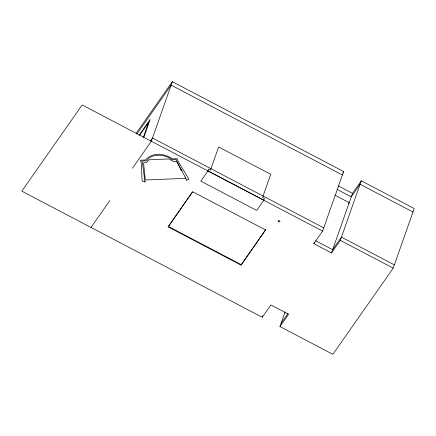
<?xml version="1.0" encoding="UTF-8"?>
<svg xmlns="http://www.w3.org/2000/svg" width="436" height="436" viewBox="0 0 436 436"><rect width="100%" height="100%" fill="white"/><g stroke="black" fill="none" stroke-linecap="round" stroke-linejoin="round"><path stroke-width="0.65" d="M143.177 137.765L148.54 122.543L139.553 135.367M143.847 137.34L150.153 119.437L139.324 134.888M285.117 311.86L279.939 326.559L332.853 354.315L393.223 268.129L414.2 208.555L361.286 180.798L340.309 240.372L331.513 252.929L313.827 243.653L322.624 231.096L343.601 171.522L172.34 81.685L151.357 141.253L132.43 168.28M241.032 265.11L265.786 229.549L241.032 265.11L168.122 226.862L192.483 191.856M207.972 170.912L208.621 169.064L210.484 170.04L218.616 146.954L270.74 174.296L262.608 197.383L264.467 198.364L263.818 200.206L256.662 210.425L200.816 181.125L207.972 170.912L263.818 200.206M322.624 231.096L82.17 104.962L21.8 191.148L262.254 317.283L262.826 315.669M313.827 243.653L314.4 242.035M331.513 252.929L352.495 193.355L361.286 180.798M136.119 133.394L172.34 81.685M136.844 134.081L171.119 85.145L342.385 174.989M150.556 140.801L152.496 138.021L323.763 227.865M90.993 227.445L109.774 200.631M168.122 226.862L192.712 191.747L265.628 229.995M342.838 172.618L343.601 171.522M262.254 317.283L270.903 304.938L288.588 314.22L279.939 326.559M348.44 203.77L349.22 202.653L335.071 195.23M281.078 323.327L287.847 313.669M412.979 212.021L360.071 184.265L351.274 196.821L337.126 189.398M338.347 185.932L352.495 193.355M394.362 264.897L341.448 237.14L332.652 249.697L315.56 240.727M340.309 240.372L393.223 268.129M168.28 226.415L241.19 264.663M180.787 169.005L181.97 171.021C179.381 168.258 178.88 164.274 176.52 161.5L173.697 161.614L168.912 158.96L149.052 159.789L146.431 162.721L143.575 162.835L145.308 179.986L185.578 178.351L185.18 177.136M144.85 181.196L145.352 182.025L142.485 181.294L142.076 180.335L141.237 162.851L140.37 160.186L145.624 159.974C151.815 151.946 165.102 153.439 172.607 158.878L177.261 158.688L178.128 161.353L188.526 178.449L188.744 179.414L186.423 180.357L186.657 179.91L176.918 161.402L176.335 159.609L172.247 159.778C165.255 154.322 152.159 152.791 146.556 160.819L141.864 161.009L142.447 162.802L144.85 181.196M278.266 221.466A0.932 0.643 16.9 0 0 279.841 221.635A0.932 0.643 16.9 0 0 278.969 220.556A0.932 0.643 16.9 0 0 278.266 221.466"/></g></svg>
